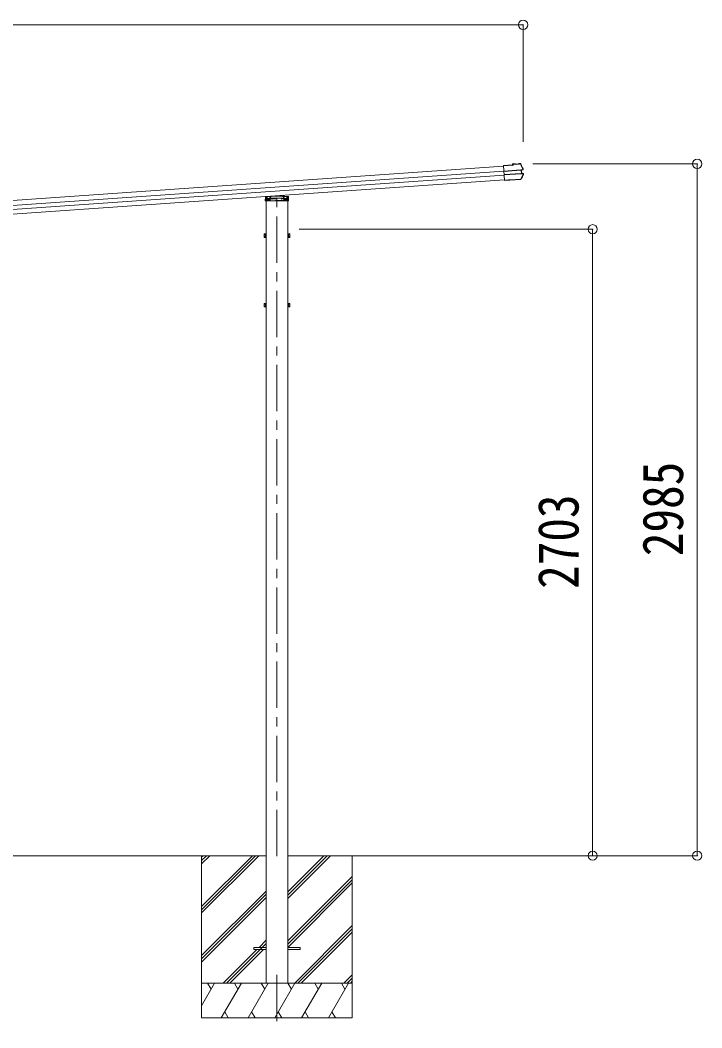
# Model space of a CAD drawing. Units: millimetres at full size, sheet at 1:40. Extents: x -11243 to 11243, y -7760 to 7760.
# Drawn here: x 4593 to 7533, y -4716 to -368 of the extents above; entities that cross this region are included whole.
import ezdxf
from ezdxf.enums import TextEntityAlignment as Align

# ---------------------------------------------------------------- set-up
doc = ezdxf.new("R2010")
doc.units = ezdxf.units.MM
doc.header["$LTSCALE"] = 40
doc.header["$PDMODE"] = 32
doc.header["$PDSIZE"] = 40
doc.linetypes.add('CHAIN1', pattern=[8, 5, -1, 1, -1])
doc.linetypes.add('DASHED1', pattern=[1.8, 1.2, -0.6])
for name, color, linetype, lineweight in [('0-0_0', 7, 'Continuous', 9), ('0-1_本体', 5, 'CHAIN1', 9), ('0-3_ELV2', 4, 'Continuous', 9), ('0-6_OTH_LINE', 6, 'Continuous', 9)]:
    doc.layers.add(name, color=color, linetype=linetype, lineweight=lineweight)
doc.styles.add('ＭＳ ゴシック', font='')
doc.styles.get('ＭＳ ゴシック').set_extended_font_data('MS Gothic')

msp = doc.modelspace()

# ---------------------------------------------------------------- linework, layer by layer
at = {"layer": '0-0_0'}
for p, q in [((2846.72, -3972.64), (5653.72, -3972.64)), ((5375.22, -3972.64), (5375.22, -4672.64)), ((5375.22, -4191.61), (5594.2, -3972.64)), ((5375.22, -4205.76), (5608.34, -3972.64)), ((5375.22, -4219.9), (5622.48, -3972.64)), ((5375.22, -4007.77), (5410.35, -3972.64)), ((5375.22, -3993.63), (5396.21, -3972.64)), ((5375.22, -3979.48), (5382.07, -3972.64)), ((5746.72, -4156.77), (5930.85, -3972.64)), ((5746.72, -4142.62), (5916.71, -3972.64)), ((5746.72, -4128.48), (5902.57, -3972.64)), ((5746.72, -3972.64), (7177.56, -3972.64)), ((6025.22, -3972.64), (6025.22, -4672.64)), ((5746.72, -4340.61), (6025.22, -4062.12)), ((5746.72, -4354.75), (6025.22, -4076.26)), ((5375.22, -4403.75), (5653.72, -4125.25)), ((5747.48, -4368.14), (6025.22, -4090.4)), ((5375.22, -4417.89), (5653.72, -4139.39)), ((5375.22, -4432.03), (5653.72, -4153.53)), ((5776.83, -4522.64), (6025.22, -4274.25)), ((5790.97, -4522.64), (6025.22, -4288.39)), ((5805.11, -4522.64), (6025.22, -4302.53)), ((5622.96, -4368.14), (5653.72, -4337.38)), ((5468.46, -4522.64), (5613.96, -4377.14)), ((5482.6, -4522.64), (5653.72, -4351.52)), ((5496.74, -4522.64), (5642.24, -4377.14)), ((5988.96, -4522.64), (6025.22, -4486.38)), ((6003.1, -4522.64), (6025.22, -4500.52)), ((6017.24, -4522.64), (6025.22, -4514.66)), ((5375.22, -4522.64), (6025.22, -4522.64)), ((5375.22, -4619.89), (5431.37, -4522.64)), ((5416.37, -4548.62), (5401.37, -4522.64)), ((5460.23, -4672.64), (5546.84, -4522.64)), ((5531.84, -4548.62), (5516.83, -4522.64)), ((5575.7, -4672.64), (5662.31, -4522.64)), ((5647.31, -4548.62), (5632.31, -4522.64)), ((5691.17, -4672.64), (5777.78, -4522.64)), ((5762.78, -4548.62), (5747.78, -4522.63)), ((5806.64, -4672.64), (5893.25, -4522.64)), ((5878.25, -4548.62), (5863.25, -4522.64)), ((5922.11, -4672.64), (6008.72, -4522.64)), ((5978.72, -4522.64), (5993.72, -4548.62)), ((5475.23, -4646.66), (5490.23, -4672.64)), ((5590.7, -4646.65), (5605.7, -4672.64)), ((5706.17, -4646.66), (5721.17, -4672.64)), ((5821.64, -4646.66), (5836.64, -4672.64)), ((5937.11, -4646.66), (5952.11, -4672.64)), ((5375.22, -4672.64), (6025.22, -4672.64))]:
    msp.add_line(p, q, dxfattribs=at)
at = {"layer": '0-1_本体'}
for p, q in [((5700.22, -3975.14), (5700.22, -1114.45)), ((5700.22, -4486.51), (5700.22, -4715.51))]:
    msp.add_line(p, q, dxfattribs=at)
at = {"layer": '0-3_ELV2'}
for p, q in [((6677.43, -998.22), (1814.87, -1338.25)), ((6716.52, -992.31), (6677.21, -995.06)), ((6681.72, -1059.5), (6677.21, -995.06)), ((6677.32, -996.55), (6718.12, -993.7)), ((6729.08, -987.02), (6716.21, -987.92)), ((6716.21, -987.92), (6716.52, -992.31)), ((6729.18, -988.52), (6717.81, -989.31)), ((6718.12, -993.7), (6717.81, -989.31)), ((6717.81, -989.31), (6718.39, -989.9)), ((6718.83, -994.32), (6718.12, -993.7)), ((6729.19, -988.55), (6727.89, -988.64)), ((6727.89, -988.64), (6728.02, -990.6)), ((6728.02, -990.6), (6744.98, -989.41)), ((6729.18, -988.52), (6729.08, -987.02)), ((6729.08, -987.02), (6729.28, -987.62)), ((6729.18, -988.52), (6729.19, -988.55)), ((6729.19, -988.55), (6729.22, -989.01)), ((6743.57, -988.01), (6729.22, -989.01)), ((6733.41, -988.72), (6733.51, -990.22)), ((6739.5, -989.8), (6739.39, -988.3)), ((6743.32, -986.64), (6743.44, -986.01)), ((6748.61, -985.65), (6743.44, -986.01)), ((6743.57, -988.01), (6743.54, -987.54)), ((6744.98, -989.41), (6744.85, -987.45)), ((6678.85, -1018.53), (1816.29, -1358.56)), ((6680.06, -1035.77), (1817.5, -1375.79)), ((6678.89, -1019.01), (6751.79, -1013.91)), ((6751.88, -1015.15), (6678.97, -1020.24)), ((6752.85, -1029.01), (6679.94, -1034.11)), ((6680.03, -1035.34), (6752.94, -1030.25)), ((6753.29, -1013.81), (6754.2, -1013.74)), ((6753.65, -1015.13), (6754.16, -1015.1)), ((6753.83, -1030.12), (6754.06, -1030.11)), ((6760.11, -1012.16), (6754.2, -1013.74)), ((6754.2, -1013.74), (6755.34, -1030.08)), ((6754.43, -1030.14), (6755.34, -1030.08)), ((6755.12, -1028.74), (6754.61, -1028.78)), ((6754.86, -1014.94), (6755.79, -1014.87)), ((6755.34, -1030.08), (6761.38, -1030.82)), ((6755.83, -1028.8), (6756.76, -1028.74)), ((6681.48, -1056.08), (1818.92, -1396.1)), ((6698.37, -1056.83), (6681.61, -1058)), ((6689.17, -1058.58), (6681.69, -1059.1)), ((6698.48, -1058.33), (6681.72, -1059.5)), ((6689.2, -1058.97), (6689.09, -1057.48)), ((6698.37, -1056.83), (6698.55, -1056.45)), ((6698.37, -1056.83), (6698.48, -1058.33)), ((6698.48, -1058.33), (6698.65, -1057.95)), ((6698.55, -1056.45), (6704.53, -1056.03)), ((6698.55, -1056.45), (6698.65, -1057.95)), ((6698.65, -1057.95), (6704.64, -1057.53)), ((6704.53, -1056.03), (6704.76, -1056.38)), ((6751.82, -1053.09), (6704.76, -1056.38)), ((6704.76, -1056.38), (6704.86, -1057.88)), ((6751, -1054.65), (6704.86, -1057.88)), ((5651.8, -1128.56), (5700.22, -1125.17)), ((5700.22, -1125.17), (5748.63, -1128.56)), ((5700.22, -1125.17), (5700.22, -1126.12)), ((5730.04, -1122.64), (5730.32, -1127.28)), ((5749.56, -1129.5), (5750.67, -1147.57)), ((5651.28, -1137.07), (5700.22, -1133.64)), ((5653.72, -4522.64), (5653.72, -1147.57)), ((5700.22, -1133.64), (5749.15, -1137.07)), ((5700.22, -1133.64), (5700.22, -1134.59)), ((5746.72, -4522.64), (5746.72, -1147.57)), ((5645.02, -1290.87), (5645.6, -1289.87)), ((5645.02, -1290.87), (5645.02, -1303.87)), ((5645.02, -1303.87), (5645.6, -1304.88)), ((5650.52, -1289.87), (5645.6, -1289.87)), ((5650.52, -1293.62), (5645.6, -1293.62)), ((5650.52, -1301.13), (5645.6, -1301.13)), ((5650.51, -1297.67), (5652.12, -1297.67)), ((5650.52, -1289.67), (5650.52, -1304.68)), ((5652.12, -1290.12), (5650.52, -1290.12)), ((5650.52, -1296.67), (5652.12, -1296.67)), ((5650.52, -1304.22), (5652.12, -1304.22)), ((5748.32, -1290.12), (5749.92, -1290.12)), ((5749.92, -1296.67), (5748.32, -1296.67)), ((5749.93, -1297.67), (5748.32, -1297.67)), ((5749.92, -1304.22), (5748.32, -1304.22)), ((5749.92, -1289.67), (5749.92, -1304.68)), ((5749.92, -1289.67), (5754.84, -1289.67)), ((5749.92, -1293.42), (5754.84, -1293.42)), ((5749.92, -1300.93), (5754.84, -1300.93)), ((5755.42, -1290.67), (5754.84, -1289.67)), ((5755.42, -1303.67), (5754.84, -1304.68)), ((5755.42, -1290.67), (5755.42, -1303.67)), ((5650.52, -1304.88), (5645.6, -1304.88)), ((5749.92, -1304.68), (5754.84, -1304.68)), ((5645.02, -1590.87), (5645.6, -1589.87)), ((5645.02, -1590.87), (5645.02, -1603.87)), ((5645.02, -1603.87), (5645.6, -1604.88)), ((5650.52, -1589.87), (5645.6, -1589.87)), ((5650.52, -1593.62), (5645.6, -1593.62)), ((5650.52, -1601.13), (5645.6, -1601.13)), ((5650.52, -1604.88), (5645.6, -1604.88)), ((5650.51, -1597.67), (5652.12, -1597.67)), ((5650.52, -1589.67), (5650.52, -1604.68)), ((5652.12, -1590.12), (5650.52, -1590.12)), ((5650.52, -1596.67), (5652.12, -1596.67)), ((5650.52, -1604.22), (5652.12, -1604.22)), ((5748.32, -1590.12), (5749.92, -1590.12)), ((5749.92, -1596.67), (5748.32, -1596.67)), ((5749.93, -1597.67), (5748.32, -1597.67)), ((5749.92, -1604.22), (5748.32, -1604.22)), ((5749.92, -1589.67), (5749.92, -1604.68)), ((5749.92, -1589.67), (5754.84, -1589.67)), ((5749.92, -1593.42), (5754.84, -1593.42)), ((5749.92, -1600.93), (5754.84, -1600.93)), ((5749.92, -1604.68), (5754.84, -1604.68)), ((5755.42, -1590.67), (5754.84, -1589.67)), ((5755.42, -1603.67), (5754.84, -1604.68)), ((5755.42, -1590.67), (5755.42, -1603.67)), ((5600.22, -4368.14), (5653.72, -4368.14)), ((5800.22, -4368.14), (5746.72, -4368.14))]:
    msp.add_line(p, q, dxfattribs=at)
at = {"layer": '0-3_ELV2', "linetype": 'DASHED1'}
for p, q in [((5653.82, -1130.42), (5652.77, -1147.57)), ((5700.22, -1127.18), (5653.82, -1130.42)), ((5657.02, -1130.2), (5657.02, -1143.84)), ((5658.22, -1130.12), (5658.22, -1145.57)), ((5669.46, -1138.01), (5670.14, -1126.83)), ((5672.16, -1126.69), (5670.88, -1147.57)), ((5746.61, -1130.42), (5700.22, -1127.18)), ((5728.04, -1122.78), (5729.56, -1147.57)), ((5730.32, -1127.28), (5730.98, -1138.01)), ((5742.22, -1130.12), (5742.22, -1145.57)), ((5743.42, -1130.2), (5743.42, -1143.84)), ((5747.66, -1147.57), (5746.61, -1130.42)), ((5651.35, -1137.07), (5749.09, -1137.07)), ((5653.24, -1139.87), (5658.22, -1139.87)), ((5653.29, -1139.07), (5747.14, -1139.07)), ((5700.22, -1135.65), (5653.3, -1138.93)), ((5657.02, -1143.84), (5658.02, -1145.57)), ((5742.42, -1145.57), (5658.02, -1145.57)), ((5659.72, -1138.48), (5659.72, -1145.57)), ((5662.82, -1139.07), (5662.82, -1145.57)), ((5662.95, -1139.07), (5662.95, -1145.57)), ((5663.22, -1138.24), (5663.22, -1145.57)), ((5663.22, -1143.84), (5666.22, -1143.84)), ((5666.22, -1138.03), (5666.22, -1145.57)), ((5674.22, -1137.07), (5674.22, -1139.07)), ((5678.72, -1139.87), (5678.72, -1137.15)), ((5680.22, -1139.87), (5678.72, -1139.87)), ((5680.22, -1137.05), (5680.22, -1139.87)), ((5747.13, -1138.93), (5700.22, -1135.65)), ((5720.22, -1139.87), (5720.22, -1137.05)), ((5720.22, -1139.87), (5721.72, -1139.87)), ((5721.72, -1137.15), (5721.72, -1139.87)), ((5726.22, -1139.07), (5726.22, -1137.07)), ((5734.22, -1138.03), (5734.22, -1145.57)), ((5734.22, -1143.84), (5737.22, -1143.84)), ((5737.22, -1138.24), (5737.22, -1145.57)), ((5737.49, -1139.07), (5737.49, -1145.57)), ((5737.62, -1139.07), (5737.62, -1145.57)), ((5740.72, -1138.48), (5740.72, -1145.57)), ((5742.22, -1139.87), (5747.19, -1139.87)), ((5742.42, -1145.57), (5743.42, -1143.84))]:
    msp.add_line(p, q, dxfattribs=at)
at = {"layer": '0-3_ELV2'}
for points in [[(6749.05, -987.13), (6743.55, -987.51), (6743.44, -986.01)], [(6744.85, -987.45), (6743.54, -987.54), (6743.55, -987.51)], [(6750.2, -987.78), (6755.72, -999.01), (6760.96, -1010.37)], [(6762.39, -1032.68), (6757.22, -1042.94), (6751.82, -1053.09)], [(6760.5, -1013.61), (6755.79, -1014.87), (6756.76, -1028.74), (6761.57, -1029.33)], [(6704.53, -1056.03), (6704.64, -1057.53), (6704.86, -1057.88)], [(5750.67, -1147.57), (5649.77, -1147.57), (5650.87, -1129.5)], [(5653.72, -1288.67), (5652.12, -1288.67), (5652.12, -1305.67), (5653.72, -1305.67)], [(5746.72, -1288.67), (5748.32, -1288.67), (5748.32, -1305.67), (5746.72, -1305.67)], [(5653.72, -1588.67), (5652.12, -1588.67), (5652.12, -1605.67), (5653.72, -1605.67)], [(5746.72, -1588.67), (5748.32, -1588.67), (5748.32, -1605.67), (5746.72, -1605.67)], [(5600.22, -4368.14), (5600.22, -4377.14), (5653.72, -4377.14)], [(5800.22, -4368.14), (5800.22, -4377.14), (5746.72, -4377.14)]]:
    msp.add_lwpolyline(points, dxfattribs=at)
for centre, radius, start, end in [((6748.84, -988.84), 3.19, 26.86597, 94.02466), ((6749.13, -988.32), 1.2, 26.89869, 94.02902), ((6303.85, -1214.22), 502, 24.03393, 26.8619), ((6312.78, -812.8), 502, 331.41438, 333.93986), ((6759.77, -1010.91), 1.3, 285.12702, 24.10936), ((6759.77, -1010.9), 2.8, 285, 24.03393), ((6761.22, -1032.11), 1.3, 333.87402, 82.86161), ((6761.23, -1032.11), 2.8, 333.93986, 83), ((6750.78, -1051.47), 3.19, 273.987, 331.41712), ((5651.87, -1129.56), 1, 94, 176.5), ((5748.56, -1129.56), 1, 3.5, 86), ((5651.35, -1138.06), 1, 94, 176.5), ((5749.08, -1138.06), 1, 3.5, 86), ((5648.34, -1291.74), 3.32, 145.61575, 214.38425), ((5657.44, -1297.37), 12.42, 162.41205, 197.58795), ((5648.34, -1303), 3.32, 145.61575, 214.38425), ((5752.1, -1291.55), 3.32, 325.61575, 34.38425), ((5743, -1297.17), 12.42, 342.41205, 17.58795), ((5752.1, -1302.8), 3.32, 325.61575, 34.38425), ((5648.34, -1591.74), 3.32, 145.61575, 214.38425), ((5657.44, -1597.37), 12.42, 162.41205, 197.58795), ((5648.34, -1603), 3.32, 145.61575, 214.38425), ((5752.1, -1591.55), 3.32, 325.61575, 34.38425), ((5743, -1597.17), 12.42, 342.41205, 17.58795), ((5752.1, -1602.8), 3.32, 325.61575, 34.38425)]:
    msp.add_arc(centre, radius, start, end, dxfattribs=at)
at = {"layer": '0-3_ELV2', "linetype": 'DASHED1'}
for centre, start, end in [((5651.35, -1138.07), 90, 176.5), ((5749.09, -1138.07), 3.5, 90)]:
    msp.add_arc(centre, 1, start, end, dxfattribs=at)
at = {"layer": '0-3_ELV2'}
for centre, major_axis, ratio, start_param, end_param in [((6718.47, -991.09), (-0.08, 1.2), 0.052408, 5.1044164, 6.2220988), ((6707.65, -1183.08), (-34.91, 499.28), 0.052408, 5.0964197, 5.1044164), ((6729.5, -990.8), (-0.22, 3.19), 0.016053, 5.3122341, 6.2220988), ((6743.55, -989.82), (-0.22, 3.19), 0.016053, 0.0610865, 0.9709512), ((6751.81, -1014.2), (1.5, 0.1), 0.19438, 0.8222243, 1.5707963), ((6751.92, -1015.73), (2.99, 0.21), 0.19438, 0.9410649, 1.5707963), ((6751.81, -1014.2), (1.48, 0.4), 0.014741, 0.0756738, 0.8193583), ((6752.81, -1028.43), (2.99, 0.21), 0.19438, 4.712389, 5.3421204), ((6752.92, -1029.95), (1.5, 0.1), 0.19438, 4.712389, 5.3570179), ((6752.92, -1029.95), (1.52, -0.19), 0.014741, 5.567803, 6.2075115), ((6751.92, -1015.73), (2.95, 0.79), 0.014741, 0.0756738, 0.7041788), ((6752.81, -1028.43), (3.03, -0.37), 0.014741, 5.5790065, 6.2075115)]:
    msp.add_ellipse(centre, major_axis=major_axis, ratio=ratio, start_param=start_param, end_param=end_param, dxfattribs=at)
at = {"layer": '0-6_OTH_LINE'}
for p, q in [((6762, -387.55), (1700.17, -387.55)), ((6762, -387.55), (6762, -892.52)), ((7512.94, -987.55), (6803.99, -987.55)), ((7512.94, -3972.64), (7512.94, -987.55)), ((7061.94, -1269.87), (5796.72, -1269.87)), ((7061.94, -1269.87), (7061.94, -3972.64)), ((7512.94, -3972.64), (5796.72, -3972.64)), ((7061.94, -3972.64), (6803.99, -3972.64))]:
    msp.add_line(p, q, dxfattribs=at)
for p in [(6762, -387.55), (7512.94, -987.55), (7061.94, -1269.87), (7061.94, -3972.64), (7512.94, -3972.64)]:
    msp.add_point(p, dxfattribs=at)

# ---------------------------------------------------------------- texts
at = {"layer": '0-6_OTH_LINE', "color": 7, "style": 'ＭＳ ゴシック', "width": 0.85}
for s, p in [('2985', (7504.94, -2680.09)), ('2703', (7053.94, -2821.26))]:
    msp.add_text(s, height=176, rotation=90, dxfattribs=at).set_placement(p, align=Align.BOTTOM_LEFT)

doc.saveas('drawing.dxf')
